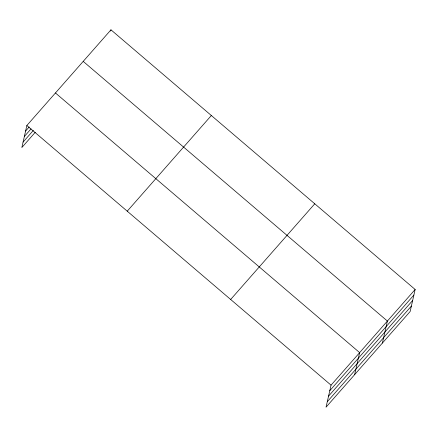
<?xml version="1.0" encoding="UTF-8"?>
<svg xmlns="http://www.w3.org/2000/svg" width="437" height="437" viewBox="0 0 437 437"><rect width="100%" height="100%" fill="white"/><g stroke="black" fill="none" stroke-linecap="round" stroke-linejoin="round"><path stroke-width="0.66" d="M415.15 289.48L331.044 385.155L326.04 407.175L410.146 311.505L415.15 289.48L110.96 29.825L26.854 125.495L21.85 147.52L35.255 132.269M110.681 31.06L110.96 29.825M354.636 374.651L359.64 352.626L55.45 92.966M382.391 343.078L387.395 321.053L83.205 61.393M25.586 131.067L29.164 127.003M24.352 136.497L31.054 128.871M23.085 142.091L33.359 130.401M127.238 211.18L211.344 115.51M230.66 299.465L314.766 203.795M329.777 390.727L413.883 295.051M328.542 396.157L412.648 300.481M327.269 401.75L411.381 306.075M26.854 125.495L331.044 385.155"/></g></svg>
